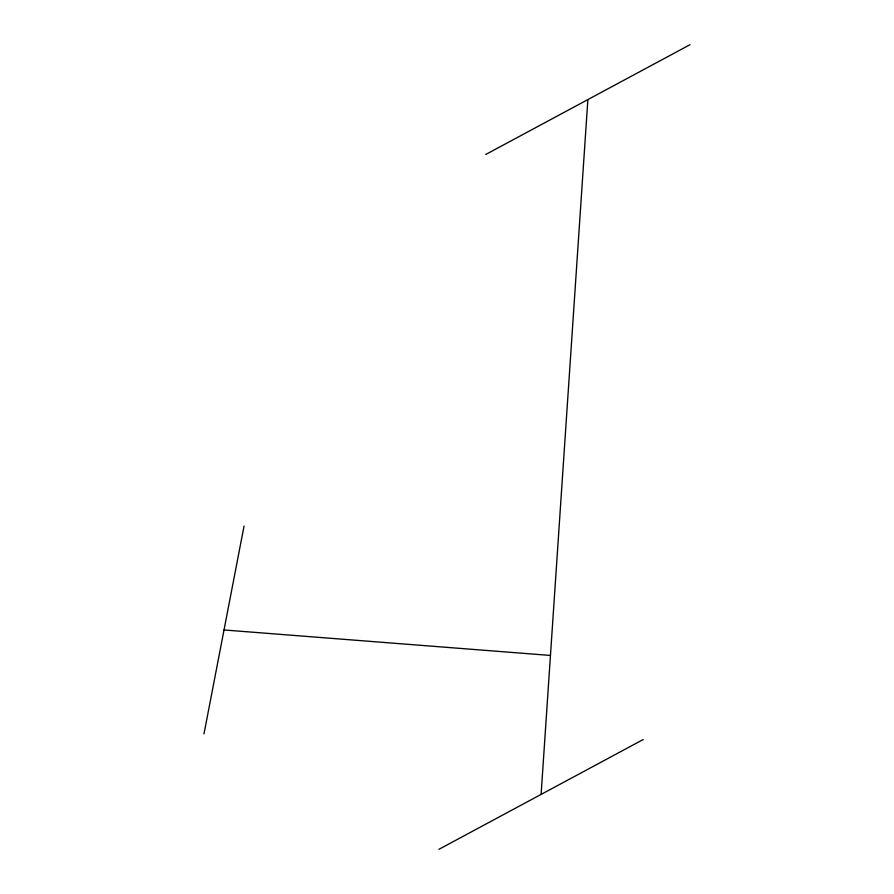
<?xml version="1.0" encoding="UTF-8"?>
<svg xmlns="http://www.w3.org/2000/svg" width="894" height="894" viewBox="0 0 894 894"><rect width="100%" height="100%" fill="white"/><g stroke="black" fill="none" stroke-linecap="round" stroke-linejoin="round"><path stroke-width="1.34" d="M541.105 794.408L587.872 99.592M203.988 733.873L244.051 526.063M485.733 154.483L690.012 44.7M438.965 849.3L643.244 739.517M224.025 629.968L550.458 655.447"/></g></svg>
